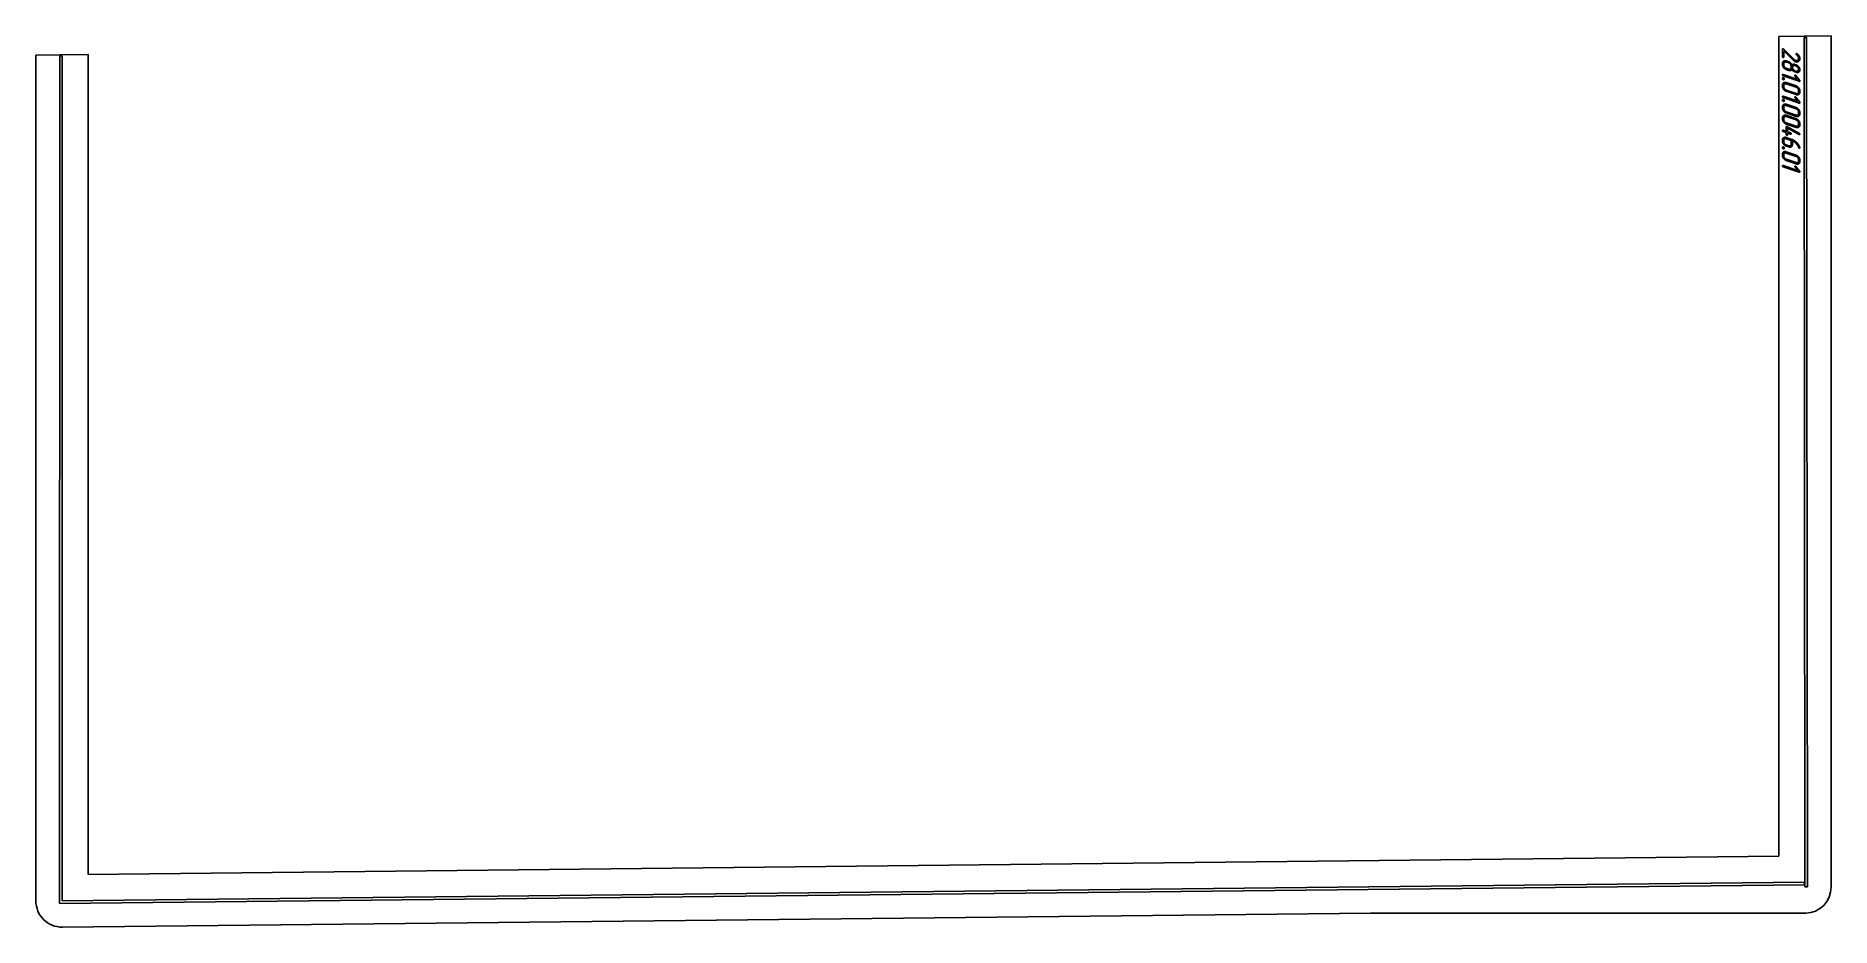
# Model space of a CAD drawing. Header units: millimetres. Extents: x 44 to 2102, y 84 to 1106.
import ezdxf

# ---------------------------------------------------------------- set-up
doc = ezdxf.new("R2010")
doc.units = ezdxf.units.MM
doc.linetypes.add('K5LT_BASIC', pattern=[0])
doc.layers.add('Engraving', color=7, linetype='Continuous')

msp = doc.modelspace()

# ---------------------------------------------------------------- linework, layer by layer
at = {"color": 143, "linetype": 'K5LT_BASIC', "lineweight": 25, "true_color": 0x33acca}
for p, q in [((2071.2, 1105.5), (2042.2, 1105.2)), ((2042.2, 1105.2), (2042.2, 165.2)), ((2071.2, 1105.5), (2074.2, 1105.6)), ((2102.2, 1105.9), (2074.2, 1105.6)), ((2102.2, 1105.9), (2102.2, 130.1)), ((71.6, 1084), (44.3, 1083.8)), ((44.3, 114), (44.3, 1083.8)), ((71.6, 1084), (74.6, 1084.1)), ((104.3, 1084.4), (74.6, 1084.1)), ((104.3, 144.3), (104.3, 1084.4)), ((2042.2, 165.2), (104.3, 144.3)), ((1574.1, 100.1), (74.7, 84)), ((2073.2, 100.1), (1574.1, 100.1))]:
    msp.add_line(p, q, dxfattribs=at)
msp.add_arc((74.3, 114), 30, 180, 270.6157, dxfattribs=at)
msp.add_ellipse((2073.2, 130.1), major_axis=(0, -30), ratio=0.966128, start_param=0, end_param=1.570796, dxfattribs=at)
at = {"layer": 'Engraving', "color": 143, "linetype": 'K5LT_BASIC', "lineweight": 25, "true_color": 0x33acca}
for p, q in [((2047.6, 1090.9), (2059.4, 1079.1)), ((2072.2, 130.1), (2071.2, 1104.1)), ((2074.2, 1104.1), (2071.2, 1104.1)), ((2074.2, 1104.1), (2075.2, 130.1)), ((71.3, 111), (71.6, 1082.9)), ((74.6, 1083), (71.6, 1082.9)), ((74.6, 1083), (74.3, 114)), ((2046.5, 1082.2), (2046.5, 1090.7)), ((2046.5, 1073), (2046.5, 1074.4)), ((2058.6, 1078.1), (2047.9, 1088.8)), ((2047.9, 1088.8), (2047.9, 1081.7)), ((2047.9, 1072.5), (2047.9, 1073.9)), ((2050.7, 1077.2), (2053.6, 1076.3)), ((2050.7, 1075.8), (2053.6, 1074.8)), ((2056.4, 1071), (2056.4, 1069.6)), ((2059.4, 1079.1), (2059.9, 1078.6)), ((2059.9, 1078.6), (2060.4, 1078.2)), ((2060.7, 1073.1), (2062.1, 1072.6)), ((2060.7, 1071.7), (2062.1, 1071.2)), ((2062.8, 1085.6), (2063, 1085.5)), ((2046.5, 1048.1), (2046.5, 1049.5)), ((2047.2, 1061.5), (2064, 1055.8)), ((2065.7, 1053.8), (2047.2, 1060)), ((2053.6, 1067.7), (2050.7, 1068.7)), ((2053.6, 1066.3), (2050.7, 1067.3)), ((2050.7, 1052.3), (2062.1, 1048.5)), ((2050.7, 1050.9), (2062.1, 1047.1)), ((2062.1, 1065.5), (2060.7, 1066)), ((2062.1, 1064.1), (2060.7, 1064.6)), ((2064, 1055.8), (2060.9, 1059.8)), ((2061.9, 1060.5), (2066.2, 1054.8)), ((2062.6, 1064), (2062.1, 1064.1)), ((2063, 1063.9), (2062.6, 1064)), ((2063.8, 1063.8), (2063, 1063.9)), ((2066.1, 1068.7), (2066.3, 1067.9)), ((2066.3, 1067.9), (2066.4, 1067.4)), ((2066.4, 1067.4), (2066.4, 1066.9)), ((2047.2, 1036.6), (2064, 1030.9)), ((2065.7, 1028.9), (2047.2, 1035.2)), ((2047.9, 1047.6), (2047.9, 1049)), ((2062.1, 1039.9), (2050.7, 1043.8)), ((2062.1, 1038.5), (2050.7, 1042.4)), ((2064, 1030.9), (2060.9, 1035)), ((2061.9, 1035.6), (2066.2, 1029.9)), ((2065, 1043.3), (2065, 1041.8)), ((2066.4, 1042.8), (2066.4, 1041.3)), ((2046.5, 1023.2), (2046.5, 1024.7)), ((2046.5, 1010.5), (2046.5, 1012)), ((2047.9, 1022.8), (2047.9, 1024.2)), ((2047.9, 1010.1), (2047.9, 1011.5)), ((2050.7, 1027.5), (2062.1, 1023.6)), ((2050.7, 1026), (2062.1, 1022.2)), ((2062.1, 1015.1), (2050.7, 1018.9)), ((2062.1, 1013.6), (2050.7, 1017.5)), ((2050.7, 1014.8), (2062.1, 1010.9)), ((2050.7, 1013.3), (2062.1, 1009.5)), ((2065, 1018.4), (2065, 1017)), ((2066.4, 1017.9), (2066.4, 1016.5)), ((2047.2, 997.6), (2050.7, 996.4)), ((2050.7, 995), (2047.2, 996.2)), ((2062.1, 1002.4), (2050.7, 1006.2)), ((2062.1, 1000.9), (2050.7, 1004.8)), ((2050.7, 996.4), (2050.7, 1001.4)), ((2050.7, 992.8), (2050.7, 995)), ((2050.7, 989.4), (2057.1, 987.2)), ((2050.7, 988), (2056.4, 986)), ((2051.4, 1001.8), (2051.6, 1001.8)), ((2051.6, 1001.8), (2065.8, 994.1)), ((2052.2, 1000), (2052.2, 995.9)), ((2065.5, 992.8), (2052.2, 1000)), ((2052.2, 995.9), (2055.7, 994.7)), ((2052.2, 994.5), (2052.2, 992.3)), ((2055.7, 993.3), (2052.2, 994.5)), ((2065, 1005.7), (2065, 1004.3)), ((2065.7, 992.7), (2065.5, 992.8)), ((2066.2, 993.7), (2066.4, 993.2)), ((2066.4, 1005.2), (2066.4, 1003.8)), ((2046.5, 985.1), (2046.5, 986.6)), ((2046.5, 968.7), (2046.5, 970.2)), ((2047.9, 984.7), (2047.9, 986.1)), ((2047.9, 968.2), (2047.9, 969.7)), ((2053.6, 979.9), (2050.7, 980.8)), ((2053.6, 978.5), (2050.7, 979.4)), ((2050.7, 973), (2062.1, 969.1)), ((2050.7, 971.5), (2062.1, 967.7)), ((2056.4, 986), (2056.4, 981.8)), ((2057.8, 985.5), (2057.8, 981.3)), ((2064.8, 978.5), (2064.4, 979.3)), ((2064.9, 978.2), (2064.8, 978.5)), ((2065, 977.9), (2064.9, 978.2)), ((2066.3, 977.9), (2066.4, 977.6)), ((2047.2, 957.2), (2064, 951.5)), ((2065.7, 949.5), (2047.2, 955.8)), ((2062.1, 960.6), (2050.7, 964.4)), ((2062.1, 959.1), (2050.7, 963)), ((2064, 951.5), (2060.9, 955.6)), ((2061.9, 956.2), (2066.2, 950.5)), ((2065, 963.9), (2065, 962.5)), ((2066.4, 963.4), (2066.4, 962)), ((2071.8, 132.5), (71.3, 111)), ((74.3, 114), (2071.7, 135.5)), ((2071.7, 135.5), (2071.8, 132.5)), ((2075.2, 130.1), (2072.2, 130.1))]:
    msp.add_line(p, q, dxfattribs=at)
for points in [[(2046.7, 1091.1), (2046.5, 1090.9), (2046.5, 1090.7)], [(2047.2, 1091.1), (2046.9, 1091.2), (2046.7, 1091.1)], [(2047.6, 1090.9), (2047.4, 1091), (2047.2, 1091.1)], [(2046.5, 1082.2), (2046.5, 1081.8), (2046.7, 1081.5)], [(2047.7, 1076.9), (2046.5, 1076), (2046.5, 1074.4)], [(2046.5, 1073), (2046.5, 1071.2), (2047.7, 1069.5)], [(2046.7, 1081.5), (2046.9, 1081.3), (2047.2, 1081.2)], [(2047.2, 1081.2), (2047.4, 1081.1), (2047.7, 1081.3)], [(2047.7, 1081.3), (2047.9, 1081.4), (2047.9, 1081.7)], [(2050.7, 1077.2), (2049, 1077.8), (2047.7, 1076.9)], [(2048.7, 1075.6), (2047.9, 1075), (2047.9, 1073.9)], [(2047.9, 1072.5), (2047.9, 1071.3), (2048.7, 1070.2)], [(2050.7, 1075.8), (2049.6, 1076.2), (2048.7, 1075.6)], [(2048.7, 1070.2), (2049.6, 1069.1), (2050.7, 1068.7)], [(2055.7, 1074.9), (2054.7, 1075.9), (2053.6, 1076.3)], [(2055.6, 1073.3), (2054.8, 1074.4), (2053.6, 1074.8)], [(2056.4, 1071), (2056.4, 1072.2), (2055.6, 1073.3)], [(2057.4, 1072.7), (2056.7, 1074), (2055.7, 1074.9)], [(2058.8, 1073.3), (2058, 1073.2), (2057.4, 1072.7)], [(2058.7, 1071.6), (2057.8, 1071), (2057.8, 1069.8)], [(2058.6, 1078.1), (2059.5, 1077.3), (2060.1, 1076.9)], [(2060.7, 1071.7), (2059.5, 1072.1), (2058.7, 1071.6)], [(2060.7, 1073.1), (2059.7, 1073.5), (2058.8, 1073.3)], [(2060.1, 1076.9), (2060.8, 1076.4), (2061.5, 1076.2)], [(2061.5, 1077.7), (2061, 1077.8), (2060.4, 1078.2)], [(2063.9, 1078), (2062.9, 1077.2), (2061.5, 1077.7)], [(2061.5, 1076.2), (2063.5, 1075.5), (2065, 1076.7)], [(2062.2, 1085.5), (2062.1, 1085.4), (2062.1, 1085.1)], [(2062.1, 1085.1), (2062.1, 1084.8), (2062.2, 1084.6)], [(2065.1, 1070.4), (2063.8, 1072.1), (2062.1, 1072.6)], [(2064.1, 1069.7), (2063.3, 1070.8), (2062.1, 1071.2)], [(2062.8, 1085.6), (2062.4, 1085.7), (2062.2, 1085.5)], [(2062.2, 1084.6), (2062.3, 1084.5), (2062.5, 1084.3)], [(2062.5, 1084.3), (2063.8, 1083.3), (2064.4, 1082.3)], [(2065.6, 1082.7), (2064.7, 1084.3), (2063, 1085.5)], [(2064.7, 1079), (2064.4, 1078.4), (2063.9, 1078)], [(2064.4, 1082.3), (2064.9, 1081.3), (2064.9, 1080.3)], [(2064.9, 1080.3), (2064.9, 1079.6), (2064.7, 1079)], [(2065, 1076.7), (2066.4, 1077.8), (2066.4, 1079.8)], [(2066.1, 1068.7), (2065.8, 1069.5), (2065.1, 1070.4)], [(2066.4, 1079.8), (2066.4, 1081.3), (2065.6, 1082.7)], [(2046.6, 1061.4), (2046.5, 1061.1), (2046.5, 1061)], [(2046.5, 1061), (2046.5, 1060.7), (2046.6, 1060.4)], [(2046.8, 1057.8), (2046.5, 1057.6), (2046.5, 1057.1)], [(2046.5, 1057.1), (2046.5, 1056.6), (2046.8, 1056.2)], [(2047.7, 1052.1), (2046.5, 1051.2), (2046.5, 1049.5)], [(2047.2, 1061.5), (2046.8, 1061.6), (2046.6, 1061.4)], [(2046.6, 1060.4), (2046.8, 1060.2), (2047.2, 1060)], [(2047.5, 1057.8), (2047.1, 1058), (2046.8, 1057.8)], [(2046.8, 1056.2), (2047.2, 1055.8), (2047.5, 1055.7)], [(2048.2, 1057.4), (2047.8, 1057.8), (2047.5, 1057.8)], [(2047.5, 1055.7), (2047.9, 1055.6), (2048.3, 1055.8)], [(2047.7, 1069.5), (2049, 1067.9), (2050.7, 1067.3)], [(2050.7, 1052.3), (2049, 1053), (2047.7, 1052.1)], [(2048.7, 1050.7), (2047.9, 1050.2), (2047.9, 1049)], [(2048.6, 1056.4), (2048.6, 1056.9), (2048.2, 1057.4)], [(2048.3, 1055.8), (2048.6, 1056), (2048.6, 1056.4)], [(2050.7, 1050.9), (2049.6, 1051.3), (2048.7, 1050.7)], [(2053.6, 1067.7), (2054.8, 1067.3), (2055.6, 1067.9)], [(2053.6, 1066.3), (2054.8, 1065.9), (2055.8, 1066.2)], [(2055.6, 1067.9), (2056.4, 1068.4), (2056.4, 1069.6)], [(2055.8, 1066.2), (2056.9, 1066.5), (2057.4, 1067.3)], [(2057.4, 1067.3), (2058, 1066.3), (2058.8, 1065.6)], [(2057.8, 1069.8), (2057.8, 1068.7), (2058.7, 1067.6)], [(2058.7, 1067.6), (2059.5, 1066.4), (2060.7, 1066)], [(2058.8, 1065.6), (2059.6, 1065), (2060.7, 1064.6)], [(2060.9, 1060.8), (2060.7, 1060.7), (2060.7, 1060.4)], [(2060.7, 1060.4), (2060.7, 1060.1), (2060.9, 1059.8)], [(2061.4, 1060.9), (2061.1, 1061), (2060.9, 1060.8)], [(2061.9, 1060.5), (2061.5, 1060.8), (2061.4, 1060.9)], [(2062.1, 1065.5), (2063.3, 1065.1), (2064.1, 1065.7)], [(2063.8, 1063.8), (2064.5, 1063.9), (2065.1, 1064.3)], [(2065, 1067.4), (2065, 1068.6), (2064.1, 1069.7)], [(2064.1, 1065.7), (2065, 1066.2), (2065, 1067.4)], [(2065.1, 1064.3), (2066.4, 1065.2), (2066.4, 1066.9)], [(2065.7, 1053.8), (2066, 1053.6), (2066.2, 1053.8)], [(2066.4, 1054.2), (2066.4, 1054.5), (2066.2, 1054.8)], [(2066.2, 1053.8), (2066.4, 1054), (2066.4, 1054.2)], [(2046.5, 1048.1), (2046.5, 1046.3), (2047.7, 1044.7)], [(2046.6, 1036.6), (2046.5, 1036.2), (2046.5, 1036.1)], [(2046.5, 1036.1), (2046.5, 1035.8), (2046.6, 1035.5)], [(2046.8, 1032.9), (2046.5, 1032.8), (2046.5, 1032.3)], [(2046.5, 1032.3), (2046.5, 1031.8), (2046.8, 1031.4)], [(2047.2, 1036.6), (2046.8, 1036.7), (2046.6, 1036.6)], [(2046.6, 1035.5), (2046.8, 1035.3), (2047.2, 1035.2)], [(2047.5, 1033), (2047.1, 1033.1), (2046.8, 1032.9)], [(2046.8, 1031.4), (2047.2, 1031), (2047.5, 1030.8)], [(2048.2, 1032.5), (2047.8, 1032.9), (2047.5, 1033)], [(2047.5, 1030.8), (2047.9, 1030.7), (2048.3, 1030.9)], [(2047.7, 1044.7), (2049, 1043), (2050.7, 1042.4)], [(2047.9, 1047.6), (2047.9, 1046.5), (2048.7, 1045.3)], [(2048.6, 1031.5), (2048.6, 1032.1), (2048.2, 1032.5)], [(2048.3, 1030.9), (2048.6, 1031.2), (2048.6, 1031.5)], [(2048.7, 1045.3), (2049.5, 1044.2), (2050.7, 1043.8)], [(2060.9, 1036), (2060.7, 1035.8), (2060.7, 1035.5)], [(2060.7, 1035.5), (2060.7, 1035.3), (2060.9, 1035)], [(2061.4, 1036), (2061.1, 1036.1), (2060.9, 1036)], [(2061.9, 1035.6), (2061.5, 1036), (2061.4, 1036)], [(2065.1, 1046.2), (2063.8, 1047.9), (2062.1, 1048.5)], [(2064.1, 1045.5), (2063.3, 1046.7), (2062.1, 1047.1)], [(2062.1, 1039.9), (2063.3, 1039.5), (2064.1, 1040.1)], [(2062.1, 1038.5), (2063.9, 1037.9), (2065.1, 1038.8)], [(2065, 1043.3), (2065, 1044.4), (2064.1, 1045.5)], [(2064.1, 1040.1), (2065, 1040.7), (2065, 1041.8)], [(2066.4, 1042.8), (2066.4, 1044.6), (2065.1, 1046.2)], [(2065.1, 1038.8), (2066.4, 1039.6), (2066.4, 1041.3)], [(2065.7, 1028.9), (2066, 1028.8), (2066.2, 1028.9)], [(2066.4, 1029.4), (2066.4, 1029.7), (2066.2, 1029.9)], [(2066.2, 1028.9), (2066.4, 1029.1), (2066.4, 1029.4)], [(2047.7, 1027.2), (2046.5, 1026.3), (2046.5, 1024.7)], [(2046.5, 1023.2), (2046.5, 1021.5), (2047.7, 1019.8)], [(2047.7, 1014.5), (2046.5, 1013.6), (2046.5, 1012)], [(2046.5, 1010.5), (2046.5, 1008.8), (2047.7, 1007.1)], [(2050.7, 1027.5), (2049, 1028.1), (2047.7, 1027.2)], [(2047.7, 1019.8), (2049, 1018.1), (2050.7, 1017.5)], [(2050.7, 1014.8), (2049, 1015.4), (2047.7, 1014.5)], [(2048.7, 1025.9), (2047.9, 1025.3), (2047.9, 1024.2)], [(2047.9, 1022.8), (2047.9, 1021.6), (2048.7, 1020.5)], [(2048.7, 1013.2), (2047.9, 1012.6), (2047.9, 1011.5)], [(2047.9, 1010.1), (2047.9, 1008.9), (2048.7, 1007.8)], [(2050.7, 1026), (2049.6, 1026.4), (2048.7, 1025.9)], [(2048.7, 1020.5), (2049.5, 1019.3), (2050.7, 1018.9)], [(2050.7, 1013.3), (2049.6, 1013.7), (2048.7, 1013.2)], [(2065.1, 1021.4), (2063.8, 1023), (2062.1, 1023.6)], [(2064.1, 1020.7), (2063.3, 1021.8), (2062.1, 1022.2)], [(2062.1, 1015.1), (2063.3, 1014.7), (2064.1, 1015.2)], [(2062.1, 1013.6), (2063.9, 1013), (2065.1, 1013.9)], [(2065.1, 1008.7), (2063.8, 1010.3), (2062.1, 1010.9)], [(2064.1, 1008), (2063.3, 1009.1), (2062.1, 1009.5)], [(2065, 1018.4), (2065, 1019.6), (2064.1, 1020.7)], [(2064.1, 1015.2), (2065, 1015.8), (2065, 1017)], [(2066.4, 1017.9), (2066.4, 1019.7), (2065.1, 1021.4)], [(2065.1, 1013.9), (2066.4, 1014.7), (2066.4, 1016.5)], [(2066.4, 1005.2), (2066.4, 1007), (2065.1, 1008.7)], [(2046.6, 997.6), (2046.5, 997.3), (2046.5, 997.1)], [(2046.5, 997.1), (2046.5, 996.8), (2046.6, 996.6)], [(2047.7, 989.1), (2046.5, 988.2), (2046.5, 986.6)], [(2047.2, 997.6), (2046.8, 997.7), (2046.6, 997.6)], [(2046.6, 996.6), (2046.8, 996.3), (2047.2, 996.2)], [(2047.7, 1007.1), (2049, 1005.4), (2050.7, 1004.8)], [(2050.7, 989.4), (2049, 990), (2047.7, 989.1)], [(2048.7, 1007.8), (2049.5, 1006.6), (2050.7, 1006.2)], [(2050.7, 988), (2049.6, 988.3), (2048.7, 987.8)], [(2050.9, 1001.8), (2050.7, 1001.7), (2050.7, 1001.4)], [(2050.7, 992.8), (2050.7, 992.5), (2051, 992.2)], [(2051.4, 1001.8), (2051.1, 1001.9), (2050.9, 1001.8)], [(2051, 992.2), (2051.2, 992), (2051.5, 991.9)], [(2051.5, 991.9), (2051.7, 991.8), (2051.9, 991.9)], [(2051.9, 991.9), (2052.2, 992.1), (2052.2, 992.3)], [(2056.2, 994.3), (2056, 994.6), (2055.7, 994.7)], [(2055.7, 993.3), (2056.1, 993.2), (2056.3, 993.3)], [(2056.4, 993.7), (2056.4, 994), (2056.2, 994.3)], [(2056.3, 993.3), (2056.4, 993.5), (2056.4, 993.7)], [(2062.1, 1002.4), (2063.3, 1002), (2064.1, 1002.5)], [(2062.1, 1000.9), (2063.9, 1000.3), (2065.1, 1001.2)], [(2065, 1005.7), (2065, 1006.9), (2064.1, 1008)], [(2064.1, 1002.5), (2065, 1003.1), (2065, 1004.3)], [(2065.1, 1001.2), (2066.4, 1002), (2066.4, 1003.8)], [(2065.7, 992.7), (2066, 992.6), (2066.2, 992.8)], [(2066.2, 993.7), (2066.1, 994), (2065.8, 994.1)], [(2066.2, 992.8), (2066.4, 992.9), (2066.4, 993.2)], [(2046.5, 985.1), (2046.5, 983.4), (2047.7, 981.7)], [(2046.8, 978.4), (2046.5, 978.3), (2046.5, 977.8)], [(2046.5, 977.8), (2046.5, 977.3), (2046.8, 976.9)], [(2047.7, 972.7), (2046.5, 971.8), (2046.5, 970.2)], [(2046.5, 968.7), (2046.5, 967), (2047.7, 965.3)], [(2047.5, 978.5), (2047.1, 978.6), (2046.8, 978.4)], [(2046.8, 976.9), (2047.2, 976.5), (2047.5, 976.3)], [(2048.2, 978), (2047.8, 978.4), (2047.5, 978.5)], [(2047.5, 976.3), (2047.9, 976.2), (2048.3, 976.4)], [(2047.7, 981.7), (2049, 980), (2050.7, 979.4)], [(2050.7, 973), (2049, 973.6), (2047.7, 972.7)], [(2048.7, 987.8), (2047.9, 987.2), (2047.9, 986.1)], [(2047.9, 984.7), (2047.9, 983.5), (2048.7, 982.4)], [(2048.7, 971.4), (2047.9, 970.8), (2047.9, 969.7)], [(2047.9, 968.2), (2047.9, 967.1), (2048.7, 966)], [(2048.6, 977), (2048.6, 977.6), (2048.2, 978)], [(2048.3, 976.4), (2048.6, 976.7), (2048.6, 977)], [(2048.7, 982.4), (2049.6, 981.3), (2050.7, 980.8)], [(2050.7, 971.5), (2049.6, 971.9), (2048.7, 971.4)], [(2053.6, 979.9), (2054.8, 979.5), (2055.6, 980)], [(2053.6, 978.5), (2055.4, 977.9), (2056.6, 978.7)], [(2055.6, 980), (2056.4, 980.6), (2056.4, 981.8)], [(2056.6, 978.7), (2057.8, 979.5), (2057.8, 981.3)], [(2062.5, 983.9), (2060, 986.2), (2057.1, 987.2)], [(2057.8, 985.5), (2058.8, 985.2), (2059.8, 984.5)], [(2059.8, 984.5), (2060.9, 983.7), (2061.7, 982.9)], [(2061.7, 982.9), (2063, 981.7), (2063.7, 980.6)], [(2065.1, 966.9), (2063.8, 968.5), (2062.1, 969.1)], [(2064.1, 966.2), (2063.3, 967.3), (2062.1, 967.7)], [(2066.3, 977.9), (2065.2, 981.3), (2062.5, 983.9)], [(2063.7, 980.6), (2064.1, 979.9), (2064.4, 979.3)], [(2065, 977.9), (2065.1, 977.6), (2065.3, 977.4)], [(2065.3, 977.4), (2065.4, 977.3), (2065.6, 977.2)], [(2065.6, 977.2), (2065.9, 977.1), (2066.2, 977.2)], [(2066.2, 977.2), (2066.4, 977.3), (2066.4, 977.6)], [(2046.6, 957.2), (2046.5, 956.9), (2046.5, 956.7)], [(2046.5, 956.7), (2046.5, 956.4), (2046.6, 956.2)], [(2047.2, 957.2), (2046.8, 957.3), (2046.6, 957.2)], [(2046.6, 956.2), (2046.8, 955.9), (2047.2, 955.8)], [(2047.7, 965.3), (2049, 963.6), (2050.7, 963)], [(2048.7, 966), (2049.5, 964.8), (2050.7, 964.4)], [(2060.9, 956.6), (2060.7, 956.4), (2060.7, 956.1)], [(2060.7, 956.1), (2060.7, 955.9), (2060.9, 955.6)], [(2061.4, 956.6), (2061.1, 956.7), (2060.9, 956.6)], [(2061.9, 956.2), (2061.5, 956.6), (2061.4, 956.6)], [(2062.1, 960.6), (2063.3, 960.2), (2064.1, 960.7)], [(2062.1, 959.1), (2063.9, 958.5), (2065.1, 959.4)], [(2065, 963.9), (2065, 965.1), (2064.1, 966.2)], [(2064.1, 960.7), (2065, 961.3), (2065, 962.5)], [(2066.4, 963.4), (2066.4, 965.2), (2065.1, 966.9)], [(2065.1, 959.4), (2066.4, 960.2), (2066.4, 962)], [(2065.7, 949.5), (2066, 949.4), (2066.2, 949.6)], [(2066.4, 950), (2066.4, 950.3), (2066.2, 950.5)], [(2066.2, 949.6), (2066.4, 949.7), (2066.4, 950)]]:
    msp.add_open_spline(points, degree=2, dxfattribs=at)

doc.saveas('drawing.dxf')
